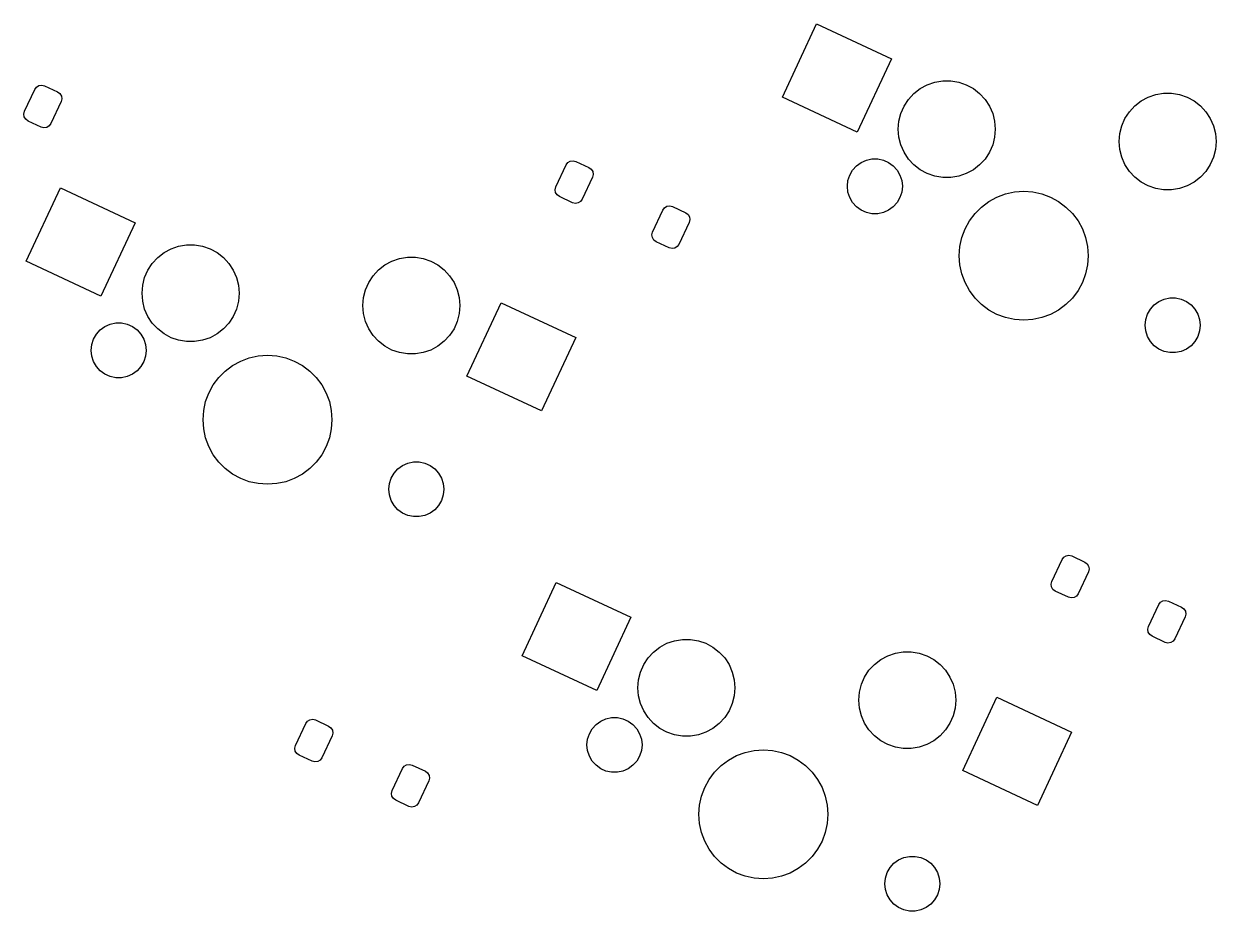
# Model space of a CAD drawing. Extents: x 20 to 262, y -159 to -46.
# Drawn here: x 61.56 to 98.42, y -109.43 to -82 of the extents above; entities that cross this region are included whole.
import ezdxf

# ---------------------------------------------------------------- set-up
doc = ezdxf.new("R2010")
doc.units = 0
doc.layers.add('BLACK', color=7, linetype='CONTINUOUS')

msp = doc.modelspace()

# ---------------------------------------------------------------- linework, layer by layer
at = {"layer": 'BLACK', "linetype": 'CONTINUOUS'}
for p, q in [((85.0129, -84.2669), (86.0695, -82.0011)), ((86.0695, -82.0011), (88.3806, -83.0788)), ((88.3806, -83.0788), (87.324, -85.3446)), ((61.5782, -84.705), (61.8951, -84.0252)), ((61.8951, -84.0252), (61.947, -83.9544)), ((61.947, -83.9544), (62.0221, -83.9089)), ((62.0221, -83.9089), (62.1089, -83.8955)), ((62.1089, -83.8955), (62.1941, -83.9164)), ((62.1941, -83.9164), (62.602, -84.1066)), ((89.0795, -84.1541), (89.275, -84.0019)), ((89.275, -84.0019), (89.4929, -83.884)), ((89.4929, -83.884), (89.7272, -83.8036)), ((89.7272, -83.8036), (89.9715, -83.7628)), ((89.9715, -83.7628), (90.2193, -83.7628)), ((90.2193, -83.7628), (90.4636, -83.8036)), ((90.4636, -83.8036), (90.698, -83.884)), ((90.698, -83.884), (90.9158, -84.0019)), ((90.9158, -84.0019), (91.1113, -84.1541)), ((62.7108, -84.4056), (62.3938, -85.0853)), ((62.602, -84.1066), (62.6728, -84.1585)), ((62.6728, -84.1585), (62.7183, -84.2335)), ((62.7317, -84.3203), (62.7108, -84.4056)), ((62.7183, -84.2335), (62.7317, -84.3203)), ((87.324, -85.3446), (85.0129, -84.2669)), ((88.7762, -84.5437), (88.9117, -84.3363)), ((88.9117, -84.3363), (89.0795, -84.1541)), ((91.1113, -84.1541), (91.2791, -84.3363)), ((91.2791, -84.3363), (91.4146, -84.5437)), ((95.908, -84.5357), (96.1035, -84.3835)), ((96.1035, -84.3835), (96.3214, -84.2656)), ((96.3214, -84.2656), (96.5557, -84.1852)), ((96.5557, -84.1852), (96.8001, -84.1444)), ((96.8001, -84.1444), (97.0478, -84.1444)), ((97.0478, -84.1444), (97.2922, -84.1852)), ((97.2922, -84.1852), (97.5265, -84.2656)), ((97.5265, -84.2656), (97.7443, -84.3835)), ((97.7443, -84.3835), (97.9398, -84.5357)), ((61.5573, -84.7902), (61.5782, -84.705)), ((61.5706, -84.877), (61.5573, -84.7902)), ((88.6159, -85.0108), (88.6767, -84.7706)), ((88.6767, -84.7706), (88.7762, -84.5437)), ((91.4146, -84.5437), (91.5141, -84.7706)), ((91.5141, -84.7706), (91.575, -85.0108)), ((95.6047, -84.9253), (95.7402, -84.7179)), ((95.7402, -84.7179), (95.908, -84.5357)), ((97.9398, -84.5357), (98.1076, -84.7179)), ((98.1076, -84.7179), (98.2431, -84.9253)), ((61.6162, -84.9521), (61.5706, -84.877)), ((61.687, -85.004), (61.6162, -84.9521)), ((62.0948, -85.1941), (61.687, -85.004)), ((62.3419, -85.1561), (62.2669, -85.2017)), ((62.3938, -85.0853), (62.3419, -85.1561)), ((88.5954, -85.2577), (88.6159, -85.0108)), ((91.575, -85.0108), (91.5954, -85.2577)), ((95.4444, -85.3924), (95.5052, -85.1522)), ((95.5052, -85.1522), (95.6047, -84.9253)), ((98.2431, -84.9253), (98.3426, -85.1522)), ((98.3426, -85.1522), (98.4035, -85.3924)), ((62.1801, -85.215), (62.0948, -85.1941)), ((62.2669, -85.2017), (62.1801, -85.215)), ((88.6159, -85.5045), (88.5954, -85.2577)), ((88.6767, -85.7447), (88.6159, -85.5045)), ((91.575, -85.5045), (91.5141, -85.7447)), ((91.5954, -85.2577), (91.575, -85.5045)), ((95.4239, -85.6393), (95.4444, -85.3924)), ((98.4035, -85.3924), (98.4239, -85.6393)), ((88.7762, -85.9716), (88.6767, -85.7447)), ((91.5141, -85.7447), (91.4146, -85.9716)), ((95.4444, -85.8862), (95.4239, -85.6393)), ((95.5052, -86.1263), (95.4444, -85.8862)), ((98.4035, -85.8862), (98.3426, -86.1263)), ((98.4239, -85.6393), (98.4035, -85.8862)), ((78.3769, -86.2909), (78.452, -86.2454)), ((78.452, -86.2454), (78.5388, -86.232)), ((78.5388, -86.232), (78.624, -86.2529)), ((78.624, -86.2529), (79.0319, -86.4431)), ((87.4455, -86.2861), (87.608, -86.2137)), ((87.608, -86.2137), (87.782, -86.1767)), ((87.782, -86.1767), (87.9599, -86.1767)), ((87.9599, -86.1767), (88.1339, -86.2137)), ((88.1339, -86.2137), (88.2964, -86.2861)), ((88.9117, -86.179), (88.7762, -85.9716)), ((89.0795, -86.3612), (88.9117, -86.179)), ((91.2791, -86.179), (91.1113, -86.3612)), ((91.4146, -85.9716), (91.2791, -86.179)), ((95.6047, -86.3532), (95.5052, -86.1263)), ((98.3426, -86.1263), (98.2431, -86.3532)), ((78.0081, -87.0414), (78.325, -86.3617)), ((78.325, -86.3617), (78.3769, -86.2909)), ((79.0319, -86.4431), (79.1027, -86.495)), ((79.1027, -86.495), (79.1482, -86.57)), ((79.1482, -86.57), (79.1616, -86.6568)), ((87.0936, -86.6769), (87.1826, -86.5228)), ((87.1826, -86.5228), (87.3016, -86.3906)), ((87.3016, -86.3906), (87.4455, -86.2861)), ((88.2964, -86.2861), (88.4403, -86.3906)), ((88.4403, -86.3906), (88.5593, -86.5228)), ((88.5593, -86.5228), (88.6483, -86.6769)), ((89.275, -86.5134), (89.0795, -86.3612)), ((89.4929, -86.6313), (89.275, -86.5134)), ((89.7272, -86.7118), (89.4929, -86.6313)), ((90.698, -86.6313), (90.4636, -86.7118)), ((90.9158, -86.5134), (90.698, -86.6313)), ((91.1113, -86.3612), (90.9158, -86.5134)), ((95.7402, -86.5606), (95.6047, -86.3532)), ((95.908, -86.7428), (95.7402, -86.5606)), ((98.1076, -86.5606), (97.9398, -86.7428)), ((98.2431, -86.3532), (98.1076, -86.5606)), ((79.1407, -86.7421), (78.8237, -87.4218)), ((79.1616, -86.6568), (79.1407, -86.7421)), ((87.0201, -87.023), (87.0387, -86.846)), ((87.0387, -86.846), (87.0936, -86.6769)), ((88.6483, -86.6769), (88.7033, -86.846)), ((88.7033, -86.846), (88.7219, -87.023)), ((89.9715, -86.7525), (89.7272, -86.7118)), ((90.2193, -86.7525), (89.9715, -86.7525)), ((90.4636, -86.7118), (90.2193, -86.7525)), ((96.1035, -86.895), (95.908, -86.7428)), ((96.3214, -87.0129), (96.1035, -86.895)), ((97.7443, -86.895), (97.5265, -87.0129)), ((97.9398, -86.7428), (97.7443, -86.895)), ((61.6291, -89.3375), (62.6857, -87.0718)), ((62.6857, -87.0718), (64.9967, -88.1494)), ((77.9872, -87.1267), (78.0081, -87.0414)), ((78.0006, -87.2135), (77.9872, -87.1267)), ((78.0461, -87.2885), (78.0006, -87.2135)), ((78.1169, -87.3405), (78.0461, -87.2885)), ((78.5247, -87.5306), (78.1169, -87.3405)), ((87.0387, -87.1999), (87.0201, -87.023)), ((87.0936, -87.369), (87.0387, -87.1999)), ((87.1826, -87.5231), (87.0936, -87.369)), ((88.6483, -87.369), (88.5593, -87.5231)), ((88.7033, -87.1999), (88.6483, -87.369)), ((88.7219, -87.023), (88.7033, -87.1999)), ((91.397, -87.4925), (91.6467, -87.3561)), ((91.6467, -87.3561), (91.9133, -87.2567)), ((91.9133, -87.2567), (92.1912, -87.1962)), ((92.1912, -87.1962), (92.475, -87.176)), ((92.475, -87.176), (92.7588, -87.1962)), ((92.7588, -87.1962), (93.0367, -87.2567)), ((93.0367, -87.2567), (93.3033, -87.3561)), ((93.3033, -87.3561), (93.553, -87.4925)), ((96.5557, -87.0934), (96.3214, -87.0129)), ((96.8001, -87.1341), (96.5557, -87.0934)), ((97.0478, -87.1341), (96.8001, -87.1341)), ((97.2922, -87.0934), (97.0478, -87.1341)), ((97.5265, -87.0129), (97.2922, -87.0934)), ((78.61, -87.5515), (78.5247, -87.5306)), ((78.6968, -87.5381), (78.61, -87.5515)), ((78.7718, -87.4926), (78.6968, -87.5381)), ((78.8237, -87.4218), (78.7718, -87.4926)), ((81.3158, -87.7564), (81.3678, -87.6856)), ((81.3678, -87.6856), (81.4428, -87.64)), ((81.4428, -87.64), (81.5296, -87.6267)), ((81.5296, -87.6267), (81.6149, -87.6475)), ((81.6149, -87.6475), (82.0227, -87.8377)), ((87.3016, -87.6553), (87.1826, -87.5231)), ((87.4455, -87.7599), (87.3016, -87.6553)), ((88.4403, -87.6553), (88.2964, -87.7599)), ((88.5593, -87.5231), (88.4403, -87.6553)), ((90.9681, -87.8641), (91.1693, -87.663)), ((91.1693, -87.663), (91.397, -87.4925)), ((93.553, -87.4925), (93.7807, -87.663)), ((93.7807, -87.663), (93.9819, -87.8641)), ((80.9989, -88.4361), (81.3158, -87.7564)), ((82.0227, -87.8377), (82.0935, -87.8896)), ((82.0935, -87.8896), (82.139, -87.9647)), ((82.1524, -88.0514), (82.1315, -88.1367)), ((82.139, -87.9647), (82.1524, -88.0514)), ((87.608, -87.8322), (87.4455, -87.7599)), ((87.782, -87.8692), (87.608, -87.8322)), ((87.9599, -87.8692), (87.782, -87.8692)), ((88.1339, -87.8322), (87.9599, -87.8692)), ((88.2964, -87.7599), (88.1339, -87.8322)), ((90.6613, -88.3416), (90.7976, -88.0919)), ((90.7976, -88.0919), (90.9681, -87.8641)), ((93.9819, -87.8641), (94.1524, -88.0919)), ((94.1524, -88.0919), (94.2887, -88.3416)), ((64.9967, -88.1494), (63.9402, -90.4152)), ((80.978, -88.5214), (80.9989, -88.4361)), ((82.1315, -88.1367), (81.8146, -88.8164)), ((90.5619, -88.6081), (90.6613, -88.3416)), ((94.2887, -88.3416), (94.3881, -88.6081)), ((66.3434, -88.8742), (66.5877, -88.8334)), ((66.5877, -88.8334), (66.8355, -88.8334)), ((66.8355, -88.8334), (67.0798, -88.8742)), ((80.9914, -88.6081), (80.978, -88.5214)), ((81.0369, -88.6832), (80.9914, -88.6081)), ((81.1077, -88.7351), (81.0369, -88.6832)), ((81.5155, -88.9253), (81.1077, -88.7351)), ((81.8146, -88.8164), (81.7626, -88.8872)), ((90.5014, -88.8861), (90.5619, -88.6081)), ((94.3881, -88.6081), (94.4486, -88.8861)), ((65.6957, -89.2247), (65.8912, -89.0726)), ((65.8912, -89.0726), (66.109, -88.9546)), ((66.109, -88.9546), (66.3434, -88.8742)), ((67.0798, -88.8742), (67.3141, -88.9546)), ((67.3141, -88.9546), (67.532, -89.0726)), ((67.532, -89.0726), (67.7275, -89.2247)), ((73.1719, -89.2558), (73.4162, -89.215)), ((73.4162, -89.215), (73.664, -89.215)), ((73.664, -89.215), (73.9083, -89.2558)), ((81.6008, -88.9461), (81.5155, -88.9253)), ((81.6876, -88.9328), (81.6008, -88.9461)), ((81.7626, -88.8872), (81.6876, -88.9328)), ((90.4811, -89.1699), (90.5014, -88.8861)), ((90.5014, -89.4536), (90.4811, -89.1699)), ((94.4486, -88.8861), (94.4689, -89.1699)), ((94.4689, -89.1699), (94.4486, -89.4536)), ((63.9402, -90.4152), (61.6291, -89.3375)), ((65.3924, -89.6144), (65.5279, -89.407)), ((65.5279, -89.407), (65.6957, -89.2247)), ((67.7275, -89.2247), (67.8953, -89.407)), ((67.8953, -89.407), (68.0308, -89.6144)), ((72.5242, -89.6063), (72.7197, -89.4542)), ((72.7197, -89.4542), (72.9376, -89.3362)), ((72.9376, -89.3362), (73.1719, -89.2558)), ((73.9083, -89.2558), (74.1426, -89.3362)), ((74.1426, -89.3362), (74.3605, -89.4542)), ((74.3605, -89.4542), (74.556, -89.6063)), ((90.5619, -89.7316), (90.5014, -89.4536)), ((94.4486, -89.4536), (94.3881, -89.7316)), ((65.232, -90.0814), (65.2929, -89.8413)), ((65.2929, -89.8413), (65.3924, -89.6144)), ((68.0308, -89.6144), (68.1303, -89.8413)), ((68.1303, -89.8413), (68.1911, -90.0814)), ((72.2209, -89.996), (72.3564, -89.7886)), ((72.3564, -89.7886), (72.5242, -89.6063)), ((74.556, -89.6063), (74.7238, -89.7886)), ((74.7238, -89.7886), (74.8593, -89.996)), ((90.6613, -89.9981), (90.5619, -89.7316)), ((94.3881, -89.7316), (94.2887, -89.9981)), ((65.2116, -90.3283), (65.232, -90.0814)), ((68.1911, -90.0814), (68.2116, -90.3283)), ((72.0606, -90.463), (72.1214, -90.2229)), ((72.1214, -90.2229), (72.2209, -89.996)), ((74.8593, -89.996), (74.9588, -90.2229)), ((74.9588, -90.2229), (75.0196, -90.463)), ((90.7976, -90.2478), (90.6613, -89.9981)), ((90.9681, -90.4756), (90.7976, -90.2478)), ((94.1524, -90.2478), (93.9819, -90.4756)), ((94.2887, -89.9981), (94.1524, -90.2478)), ((65.232, -90.5752), (65.2116, -90.3283)), ((65.2929, -90.8153), (65.232, -90.5752)), ((68.1911, -90.5752), (68.1303, -90.8153)), ((68.2116, -90.3283), (68.1911, -90.5752)), ((72.0401, -90.7099), (72.0606, -90.463)), ((75.0196, -90.463), (75.0401, -90.7099)), ((75.2549, -92.8888), (76.3115, -90.623)), ((76.3115, -90.623), (78.6226, -91.7007)), ((91.1693, -90.6767), (90.9681, -90.4756)), ((91.397, -90.8472), (91.1693, -90.6767)), ((93.7807, -90.6767), (93.553, -90.8472)), ((93.9819, -90.4756), (93.7807, -90.6767)), ((96.3907, -90.8166), (96.5097, -90.6844)), ((96.5097, -90.6844), (96.6536, -90.5799)), ((96.6536, -90.5799), (96.8161, -90.5075)), ((96.8161, -90.5075), (96.9901, -90.4705)), ((96.9901, -90.4705), (97.168, -90.4705)), ((97.168, -90.4705), (97.342, -90.5075)), ((97.342, -90.5075), (97.5045, -90.5799)), ((97.5045, -90.5799), (97.6484, -90.6844)), ((97.6484, -90.6844), (97.7674, -90.8166)), ((65.3924, -91.0422), (65.2929, -90.8153)), ((65.5279, -91.2496), (65.3924, -91.0422)), ((68.0308, -91.0422), (67.8953, -91.2496)), ((68.1303, -90.8153), (68.0308, -91.0422)), ((72.0606, -90.9568), (72.0401, -90.7099)), ((72.1214, -91.197), (72.0606, -90.9568)), ((75.0196, -90.9568), (74.9588, -91.197)), ((75.0401, -90.7099), (75.0196, -90.9568)), ((91.6467, -90.9836), (91.397, -90.8472)), ((91.9133, -91.083), (91.6467, -90.9836)), ((93.3033, -90.9836), (93.0367, -91.083)), ((93.553, -90.8472), (93.3033, -90.9836)), ((96.2467, -91.1398), (96.3017, -90.9707)), ((96.3017, -90.9707), (96.3907, -90.8166)), ((97.7674, -90.8166), (97.8564, -90.9707)), ((97.8564, -90.9707), (97.9114, -91.1398)), ((63.9178, -91.4613), (64.0617, -91.3567)), ((64.0617, -91.3567), (64.2242, -91.2843)), ((64.2242, -91.2843), (64.3982, -91.2474)), ((64.3982, -91.2474), (64.5761, -91.2474)), ((64.5761, -91.2474), (64.7501, -91.2843)), ((64.7501, -91.2843), (64.9126, -91.3567)), ((64.9126, -91.3567), (65.0565, -91.4613)), ((65.6957, -91.4319), (65.5279, -91.2496)), ((67.8953, -91.2496), (67.7275, -91.4319)), ((72.2209, -91.4238), (72.1214, -91.197)), ((72.3564, -91.6312), (72.2209, -91.4238)), ((74.8593, -91.4238), (74.7238, -91.6312)), ((74.9588, -91.197), (74.8593, -91.4238)), ((92.1912, -91.1435), (91.9133, -91.083)), ((92.475, -91.1638), (92.1912, -91.1435)), ((92.7588, -91.1435), (92.475, -91.1638)), ((93.0367, -91.083), (92.7588, -91.1435)), ((96.2281, -91.3168), (96.2467, -91.1398)), ((96.2467, -91.4937), (96.2281, -91.3168)), ((97.9114, -91.1398), (97.9299, -91.3168)), ((97.9299, -91.3168), (97.9114, -91.4937)), ((63.6548, -91.9167), (63.7098, -91.7475)), ((63.7098, -91.7475), (63.7987, -91.5935)), ((63.7987, -91.5935), (63.9178, -91.4613)), ((65.0565, -91.4613), (65.1755, -91.5935)), ((65.1755, -91.5935), (65.2645, -91.7475)), ((65.2645, -91.7475), (65.3194, -91.9167)), ((65.8912, -91.5841), (65.6957, -91.4319)), ((66.109, -91.702), (65.8912, -91.5841)), ((66.3434, -91.7824), (66.109, -91.702)), ((66.5877, -91.8232), (66.3434, -91.7824)), ((67.0798, -91.7824), (66.8355, -91.8232)), ((67.3141, -91.702), (67.0798, -91.7824)), ((67.532, -91.5841), (67.3141, -91.702)), ((67.7275, -91.4319), (67.532, -91.5841)), ((72.5242, -91.8135), (72.3564, -91.6312)), ((74.7238, -91.6312), (74.556, -91.8135)), ((78.6226, -91.7007), (77.566, -93.9664)), ((96.3017, -91.6628), (96.2467, -91.4937)), ((96.3907, -91.8169), (96.3017, -91.6628)), ((97.8564, -91.6628), (97.7674, -91.8169)), ((97.9114, -91.4937), (97.8564, -91.6628)), ((63.6362, -92.0936), (63.6548, -91.9167)), ((63.6548, -92.2705), (63.6362, -92.0936)), ((65.3194, -91.9167), (65.338, -92.0936)), ((65.338, -92.0936), (65.3194, -92.2705)), ((66.8355, -91.8232), (66.5877, -91.8232)), ((72.7197, -91.9657), (72.5242, -91.8135)), ((72.9376, -92.0836), (72.7197, -91.9657)), ((73.1719, -92.164), (72.9376, -92.0836)), ((73.4162, -92.2048), (73.1719, -92.164)), ((73.9083, -92.164), (73.664, -92.2048)), ((74.1426, -92.0836), (73.9083, -92.164)), ((74.3605, -91.9657), (74.1426, -92.0836)), ((74.556, -91.8135), (74.3605, -91.9657)), ((96.5097, -91.9491), (96.3907, -91.8169)), ((96.6536, -92.0537), (96.5097, -91.9491)), ((96.8161, -92.126), (96.6536, -92.0537)), ((96.9901, -92.163), (96.8161, -92.126)), ((97.168, -92.163), (96.9901, -92.163)), ((97.342, -92.126), (97.168, -92.163)), ((97.5045, -92.0537), (97.342, -92.126)), ((97.6484, -91.9491), (97.5045, -92.0537)), ((97.7674, -91.8169), (97.6484, -91.9491)), ((63.7098, -92.4397), (63.6548, -92.2705)), ((63.7987, -92.5937), (63.7098, -92.4397)), ((65.2645, -92.4397), (65.1755, -92.5937)), ((65.3194, -92.2705), (65.2645, -92.4397)), ((68.0132, -92.5631), (68.2629, -92.4268)), ((68.2629, -92.4268), (68.5294, -92.3274)), ((68.5294, -92.3274), (68.8074, -92.2669)), ((68.8074, -92.2669), (69.0912, -92.2466)), ((69.0912, -92.2466), (69.3749, -92.2669)), ((69.3749, -92.2669), (69.6529, -92.3274)), ((69.6529, -92.3274), (69.9195, -92.4268)), ((69.9195, -92.4268), (70.1692, -92.5631)), ((73.664, -92.2048), (73.4162, -92.2048)), ((63.9178, -92.7259), (63.7987, -92.5937)), ((64.0617, -92.8305), (63.9178, -92.7259)), ((64.2242, -92.9029), (64.0617, -92.8305)), ((64.3982, -92.9398), (64.2242, -92.9029)), ((64.7501, -92.9029), (64.5761, -92.9398)), ((64.9126, -92.8305), (64.7501, -92.9029)), ((65.0565, -92.7259), (64.9126, -92.8305)), ((65.1755, -92.5937), (65.0565, -92.7259)), ((67.5843, -92.9348), (67.7854, -92.7336)), ((67.7854, -92.7336), (68.0132, -92.5631)), ((70.1692, -92.5631), (70.3969, -92.7336)), ((70.3969, -92.7336), (70.5981, -92.9348)), ((77.566, -93.9664), (75.2549, -92.8888)), ((64.5761, -92.9398), (64.3982, -92.9398)), ((67.2775, -93.4122), (67.4138, -93.1625)), ((67.4138, -93.1625), (67.5843, -92.9348)), ((70.5981, -92.9348), (70.7685, -93.1625)), ((70.7685, -93.1625), (70.9049, -93.4122)), ((67.178, -93.6788), (67.2775, -93.4122)), ((70.9049, -93.4122), (71.0043, -93.6788)), ((67.0973, -94.2405), (67.1176, -93.9567)), ((67.1176, -93.9567), (67.178, -93.6788)), ((71.0043, -93.6788), (71.0648, -93.9567)), ((71.0648, -93.9567), (71.0851, -94.2405)), ((67.1176, -94.5243), (67.0973, -94.2405)), ((71.0851, -94.2405), (71.0648, -94.5243)), ((67.178, -94.8022), (67.1176, -94.5243)), ((71.0648, -94.5243), (71.0043, -94.8022)), ((67.2775, -95.0688), (67.178, -94.8022)), ((67.4138, -95.3185), (67.2775, -95.0688)), ((70.9049, -95.0688), (70.7685, -95.3185)), ((71.0043, -94.8022), (70.9049, -95.0688)), ((67.5843, -95.5462), (67.4138, -95.3185)), ((70.7685, -95.3185), (70.5981, -95.5462)), ((67.7854, -95.7474), (67.5843, -95.5462)), ((68.0132, -95.9179), (67.7854, -95.7474)), ((70.3969, -95.7474), (70.1692, -95.9179)), ((70.5981, -95.5462), (70.3969, -95.7474)), ((73.0068, -95.8873), (73.1259, -95.7551)), ((73.1259, -95.7551), (73.2698, -95.6505)), ((73.2698, -95.6505), (73.4323, -95.5781)), ((73.4323, -95.5781), (73.6063, -95.5412)), ((73.6063, -95.5412), (73.7842, -95.5412)), ((73.7842, -95.5412), (73.9582, -95.5781)), ((73.9582, -95.5781), (74.1207, -95.6505)), ((74.1207, -95.6505), (74.2646, -95.7551)), ((74.2646, -95.7551), (74.3836, -95.8873)), ((68.2629, -96.0542), (68.0132, -95.9179)), ((68.5294, -96.1536), (68.2629, -96.0542)), ((68.8074, -96.2141), (68.5294, -96.1536)), ((69.0912, -96.2344), (68.8074, -96.2141)), ((69.3749, -96.2141), (69.0912, -96.2344)), ((69.6529, -96.1536), (69.3749, -96.2141)), ((69.9195, -96.0542), (69.6529, -96.1536)), ((70.1692, -95.9179), (69.9195, -96.0542)), ((72.8443, -96.3874), (72.8629, -96.2105)), ((72.8629, -96.2105), (72.9179, -96.0413)), ((72.9179, -96.0413), (73.0068, -95.8873)), ((74.3836, -95.8873), (74.4725, -96.0413)), ((74.4725, -96.0413), (74.5275, -96.2105)), ((74.5275, -96.2105), (74.5461, -96.3874)), ((72.8629, -96.5643), (72.8443, -96.3874)), ((72.9179, -96.7335), (72.8629, -96.5643)), ((74.5275, -96.5643), (74.4725, -96.7335)), ((74.5461, -96.3874), (74.5275, -96.5643)), ((73.0068, -96.8875), (72.9179, -96.7335)), ((73.1259, -97.0197), (73.0068, -96.8875)), ((74.3836, -96.8875), (74.2646, -97.0197)), ((74.4725, -96.7335), (74.3836, -96.8875)), ((73.2698, -97.1243), (73.1259, -97.0197)), ((73.4323, -97.1967), (73.2698, -97.1243)), ((73.6063, -97.2336), (73.4323, -97.1967)), ((73.7842, -97.2336), (73.6063, -97.2336)), ((73.9582, -97.1967), (73.7842, -97.2336)), ((74.1207, -97.1243), (73.9582, -97.1967)), ((74.2646, -97.0197), (74.1207, -97.1243)), ((93.7849, -98.4399), (93.8717, -98.4265)), ((93.8717, -98.4265), (93.957, -98.4474)), ((93.341, -99.236), (93.658, -98.5562)), ((93.658, -98.5562), (93.7099, -98.4854)), ((93.7099, -98.4854), (93.7849, -98.4399)), ((93.957, -98.4474), (94.3648, -98.6376)), ((94.3648, -98.6376), (94.4356, -98.6895)), ((94.4356, -98.6895), (94.4812, -98.7645)), ((94.4812, -98.7645), (94.4945, -98.8513)), ((94.4737, -98.9366), (94.1567, -99.6163)), ((94.4945, -98.8513), (94.4737, -98.9366)), ((76.9621, -101.532), (78.0186, -99.2663)), ((78.0186, -99.2663), (80.3297, -100.344)), ((93.3202, -99.3212), (93.341, -99.236)), ((93.3335, -99.408), (93.3202, -99.3212)), ((93.379, -99.4831), (93.3335, -99.408)), ((93.4498, -99.535), (93.379, -99.4831)), ((93.8577, -99.7251), (93.4498, -99.535)), ((93.943, -99.746), (93.8577, -99.7251)), ((94.0297, -99.7327), (93.943, -99.746)), ((94.1048, -99.6871), (94.0297, -99.7327)), ((94.1567, -99.6163), (94.1048, -99.6871)), ((96.6488, -99.9509), (96.7007, -99.8801)), ((96.7007, -99.8801), (96.7758, -99.8345)), ((96.7758, -99.8345), (96.8625, -99.8212)), ((96.8625, -99.8212), (96.9478, -99.842)), ((96.9478, -99.842), (97.3556, -100.032)), ((96.3318, -100.631), (96.6488, -99.9509)), ((97.3556, -100.032), (97.4264, -100.084)), ((97.4264, -100.084), (97.472, -100.159)), ((97.4853, -100.246), (97.4645, -100.331)), ((97.472, -100.159), (97.4853, -100.246)), ((80.3297, -100.344), (79.2732, -102.61)), ((96.311, -100.716), (96.3318, -100.631)), ((97.4645, -100.331), (97.1475, -101.011)), ((96.3243, -100.803), (96.311, -100.716)), ((96.3699, -100.878), (96.3243, -100.803)), ((96.4407, -100.93), (96.3699, -100.878)), ((96.8485, -101.12), (96.4407, -100.93)), ((97.1475, -101.011), (97.0956, -101.082)), ((81.0286, -101.419), (81.2241, -101.267)), ((81.2241, -101.267), (81.442, -101.149)), ((81.442, -101.149), (81.6763, -101.069)), ((81.6763, -101.069), (81.9207, -101.028)), ((81.9207, -101.028), (82.1684, -101.028)), ((82.1684, -101.028), (82.4128, -101.069)), ((82.4128, -101.069), (82.6471, -101.149)), ((82.6471, -101.149), (82.865, -101.267)), ((82.865, -101.267), (83.0605, -101.419)), ((96.9338, -101.141), (96.8485, -101.12)), ((97.0205, -101.127), (96.9338, -101.141)), ((97.0956, -101.082), (97.0205, -101.127)), ((79.2732, -102.61), (76.9621, -101.532)), ((80.7253, -101.809), (80.8608, -101.601)), ((80.8608, -101.601), (81.0286, -101.419)), ((83.0605, -101.419), (83.2283, -101.601)), ((83.2283, -101.601), (83.3638, -101.809)), ((87.8571, -101.801), (88.0526, -101.649)), ((88.0526, -101.649), (88.2705, -101.531)), ((88.2705, -101.531), (88.5048, -101.45)), ((88.5048, -101.45), (88.7492, -101.41)), ((88.7492, -101.41), (88.9969, -101.41)), ((88.9969, -101.41), (89.2413, -101.45)), ((89.2413, -101.45), (89.4756, -101.531)), ((89.4756, -101.531), (89.6935, -101.649)), ((89.6935, -101.649), (89.889, -101.801)), ((80.565, -102.276), (80.6258, -102.036)), ((80.6258, -102.036), (80.7253, -101.809)), ((83.3638, -101.809), (83.4633, -102.036)), ((83.4633, -102.036), (83.5241, -102.276)), ((87.5538, -102.191), (87.6893, -101.983)), ((87.6893, -101.983), (87.8571, -101.801)), ((89.889, -101.801), (90.0568, -101.983)), ((90.0568, -101.983), (90.1923, -102.191)), ((80.5445, -102.523), (80.565, -102.276)), ((83.5241, -102.276), (83.5445, -102.523)), ((87.3935, -102.658), (87.4543, -102.417)), ((87.4543, -102.417), (87.5538, -102.191)), ((90.1923, -102.191), (90.2918, -102.417)), ((90.2918, -102.417), (90.3526, -102.658)), ((80.565, -102.77), (80.5445, -102.523)), ((80.6258, -103.01), (80.565, -102.77)), ((83.5241, -102.77), (83.4633, -103.01)), ((83.5445, -102.523), (83.5241, -102.77)), ((87.373, -102.904), (87.3935, -102.658)), ((90.3526, -102.658), (90.373, -102.904)), ((90.5879, -105.083), (91.6444, -102.818)), ((91.6444, -102.818), (93.9555, -103.895)), ((80.7253, -103.237), (80.6258, -103.01)), ((83.4633, -103.01), (83.3638, -103.237)), ((87.3935, -103.151), (87.373, -102.904)), ((87.4543, -103.391), (87.3935, -103.151)), ((90.3526, -103.151), (90.2918, -103.391)), ((90.373, -102.904), (90.3526, -103.151)), ((70.2741, -103.627), (70.3261, -103.556)), ((70.3261, -103.556), (70.4011, -103.511)), ((70.4011, -103.511), (70.4879, -103.497)), ((70.4879, -103.497), (70.5732, -103.518)), ((70.5732, -103.518), (70.981, -103.708)), ((79.2507, -103.656), (79.3946, -103.551)), ((79.3946, -103.551), (79.5571, -103.479)), ((79.5571, -103.479), (79.7311, -103.442)), ((79.7311, -103.442), (79.909, -103.442)), ((79.909, -103.442), (80.083, -103.479)), ((80.083, -103.479), (80.2455, -103.551)), ((80.2455, -103.551), (80.3894, -103.656)), ((80.8608, -103.444), (80.7253, -103.237)), ((81.0286, -103.626), (80.8608, -103.444)), ((83.2283, -103.444), (83.0605, -103.626)), ((83.3638, -103.237), (83.2283, -103.444)), ((87.5538, -103.618), (87.4543, -103.391)), ((90.2918, -103.391), (90.1923, -103.618)), ((69.9572, -104.307), (70.2741, -103.627)), ((70.981, -103.708), (71.0518, -103.76)), ((71.0518, -103.76), (71.0973, -103.835)), ((71.1107, -103.922), (71.0898, -104.007)), ((71.0973, -103.835), (71.1107, -103.922)), ((78.9878, -104.111), (79.0427, -103.942)), ((79.0427, -103.942), (79.1317, -103.788)), ((79.1317, -103.788), (79.2507, -103.656)), ((80.3894, -103.656), (80.5085, -103.788)), ((80.5085, -103.788), (80.5974, -103.942)), ((80.5974, -103.942), (80.6524, -104.111)), ((81.2241, -103.779), (81.0286, -103.626)), ((81.442, -103.896), (81.2241, -103.779)), ((81.6763, -103.977), (81.442, -103.896)), ((82.6471, -103.896), (82.4128, -103.977)), ((82.865, -103.779), (82.6471, -103.896)), ((83.0605, -103.626), (82.865, -103.779)), ((87.6893, -103.826), (87.5538, -103.618)), ((87.8571, -104.008), (87.6893, -103.826)), ((90.0568, -103.826), (89.889, -104.008)), ((90.1923, -103.618), (90.0568, -103.826)), ((93.9555, -103.895), (92.899, -106.161)), ((69.9363, -104.392), (69.9572, -104.307)), ((71.0898, -104.007), (70.7729, -104.687)), ((78.9692, -104.288), (78.9878, -104.111)), ((78.9878, -104.465), (78.9692, -104.288)), ((80.6524, -104.111), (80.671, -104.288)), ((80.671, -104.288), (80.6524, -104.465)), ((81.9207, -104.018), (81.6763, -103.977)), ((82.1684, -104.018), (81.9207, -104.018)), ((82.4128, -103.977), (82.1684, -104.018)), ((88.0526, -104.16), (87.8571, -104.008)), ((88.2705, -104.278), (88.0526, -104.16)), ((88.5048, -104.359), (88.2705, -104.278)), ((89.4756, -104.278), (89.2413, -104.359)), ((89.6935, -104.16), (89.4756, -104.278)), ((89.889, -104.008), (89.6935, -104.16)), ((69.9497, -104.479), (69.9363, -104.392)), ((69.9952, -104.554), (69.9497, -104.479)), ((70.066, -104.606), (69.9952, -104.554)), ((70.4739, -104.796), (70.066, -104.606)), ((70.7729, -104.687), (70.721, -104.758)), ((79.0427, -104.634), (78.9878, -104.465)), ((79.1317, -104.788), (79.0427, -104.634)), ((80.5974, -104.634), (80.5085, -104.788)), ((80.6524, -104.465), (80.5974, -104.634)), ((83.3461, -104.758), (83.5958, -104.621)), ((83.5958, -104.621), (83.8624, -104.522)), ((83.8624, -104.522), (84.1404, -104.461)), ((84.1404, -104.461), (84.4241, -104.441)), ((84.4241, -104.441), (84.7079, -104.461)), ((84.7079, -104.461), (84.9859, -104.522)), ((84.9859, -104.522), (85.2524, -104.621)), ((85.2524, -104.621), (85.5021, -104.758)), ((88.7492, -104.399), (88.5048, -104.359)), ((88.9969, -104.399), (88.7492, -104.399)), ((89.2413, -104.359), (88.9969, -104.399)), ((70.5591, -104.817), (70.4739, -104.796)), ((70.6459, -104.803), (70.5591, -104.817)), ((70.721, -104.758), (70.6459, -104.803)), ((72.948, -105.701), (73.265, -105.022)), ((73.265, -105.022), (73.3169, -104.951)), ((73.3169, -104.951), (73.3919, -104.905)), ((73.3919, -104.905), (73.4787, -104.892)), ((73.4787, -104.892), (73.564, -104.913)), ((73.564, -104.913), (73.9718, -105.103)), ((79.2507, -104.92), (79.1317, -104.788)), ((79.3946, -105.025), (79.2507, -104.92)), ((79.5571, -105.097), (79.3946, -105.025)), ((80.2455, -105.025), (80.083, -105.097)), ((80.3894, -104.92), (80.2455, -105.025)), ((80.5085, -104.788), (80.3894, -104.92)), ((82.9172, -105.129), (83.1184, -104.928)), ((83.1184, -104.928), (83.3461, -104.758)), ((85.5021, -104.758), (85.7298, -104.928)), ((85.7298, -104.928), (85.931, -105.129)), ((74.0806, -105.402), (73.7637, -106.082)), ((73.9718, -105.103), (74.0426, -105.155)), ((74.0426, -105.155), (74.0882, -105.23)), ((74.1015, -105.317), (74.0806, -105.402)), ((74.0882, -105.23), (74.1015, -105.317)), ((79.7311, -105.134), (79.5571, -105.097)), ((79.909, -105.134), (79.7311, -105.134)), ((80.083, -105.097), (79.909, -105.134)), ((82.6104, -105.607), (82.7467, -105.357)), ((82.7467, -105.357), (82.9172, -105.129)), ((85.931, -105.129), (86.1015, -105.357)), ((86.1015, -105.357), (86.2378, -105.607)), ((92.899, -106.161), (90.5879, -105.083)), ((72.9271, -105.787), (72.948, -105.701)), ((72.9405, -105.873), (72.9271, -105.787)), ((82.511, -105.873), (82.6104, -105.607)), ((86.2378, -105.607), (86.3373, -105.873)), ((72.986, -105.948), (72.9405, -105.873)), ((73.0568, -106), (72.986, -105.948)), ((73.4647, -106.19), (73.0568, -106)), ((73.7118, -106.152), (73.6367, -106.198)), ((73.7637, -106.082), (73.7118, -106.152)), ((82.4302, -106.435), (82.4505, -106.151)), ((82.4505, -106.151), (82.511, -105.873)), ((86.3373, -105.873), (86.3977, -106.151)), ((86.3977, -106.151), (86.418, -106.435)), ((73.5499, -106.211), (73.4647, -106.19)), ((73.6367, -106.198), (73.5499, -106.211)), ((82.4505, -106.719), (82.4302, -106.435)), ((86.418, -106.435), (86.3977, -106.719)), ((82.511, -106.997), (82.4505, -106.719)), ((86.3977, -106.719), (86.3373, -106.997)), ((82.6104, -107.263), (82.511, -106.997)), ((82.7467, -107.513), (82.6104, -107.263)), ((86.2378, -107.263), (86.1015, -107.513)), ((86.3373, -106.997), (86.2378, -107.263)), ((82.9172, -107.741), (82.7467, -107.513)), ((86.1015, -107.513), (85.931, -107.741)), ((83.1184, -107.942), (82.9172, -107.741)), ((83.3461, -108.112), (83.1184, -107.942)), ((85.7298, -107.942), (85.5021, -108.112)), ((85.931, -107.741), (85.7298, -107.942)), ((88.3398, -108.082), (88.4588, -107.95)), ((88.4588, -107.95), (88.6027, -107.845)), ((88.6027, -107.845), (88.7652, -107.773)), ((88.7652, -107.773), (88.9392, -107.736)), ((88.9392, -107.736), (89.1171, -107.736)), ((89.1171, -107.736), (89.2911, -107.773)), ((89.2911, -107.773), (89.4536, -107.845)), ((89.4536, -107.845), (89.5975, -107.95)), ((89.5975, -107.95), (89.7166, -108.082)), ((83.5958, -108.249), (83.3461, -108.112)), ((83.8624, -108.348), (83.5958, -108.249)), ((84.1404, -108.409), (83.8624, -108.348)), ((84.9859, -108.348), (84.7079, -108.409)), ((85.2524, -108.249), (84.9859, -108.348)), ((85.5021, -108.112), (85.2524, -108.249)), ((88.1959, -108.405), (88.2508, -108.236)), ((88.2508, -108.236), (88.3398, -108.082)), ((89.7166, -108.082), (89.8055, -108.236)), ((89.8055, -108.236), (89.8605, -108.405)), ((84.4241, -108.429), (84.1404, -108.409)), ((84.7079, -108.409), (84.4241, -108.429)), ((88.1773, -108.582), (88.1959, -108.405)), ((88.1959, -108.759), (88.1773, -108.582)), ((89.8605, -108.405), (89.8791, -108.582)), ((89.8791, -108.582), (89.8605, -108.759)), ((88.2508, -108.928), (88.1959, -108.759)), ((88.3398, -109.082), (88.2508, -108.928)), ((88.4588, -109.214), (88.3398, -109.082)), ((89.7166, -109.082), (89.5975, -109.214)), ((89.8055, -108.928), (89.7166, -109.082)), ((89.8605, -108.759), (89.8055, -108.928)), ((88.6027, -109.319), (88.4588, -109.214)), ((88.7652, -109.391), (88.6027, -109.319)), ((88.9392, -109.428), (88.7652, -109.391)), ((89.1171, -109.428), (88.9392, -109.428)), ((89.2911, -109.391), (89.1171, -109.428)), ((89.4536, -109.319), (89.2911, -109.391)), ((89.5975, -109.214), (89.4536, -109.319))]:
    msp.add_line(p, q, dxfattribs=at)

doc.saveas('drawing.dxf')
